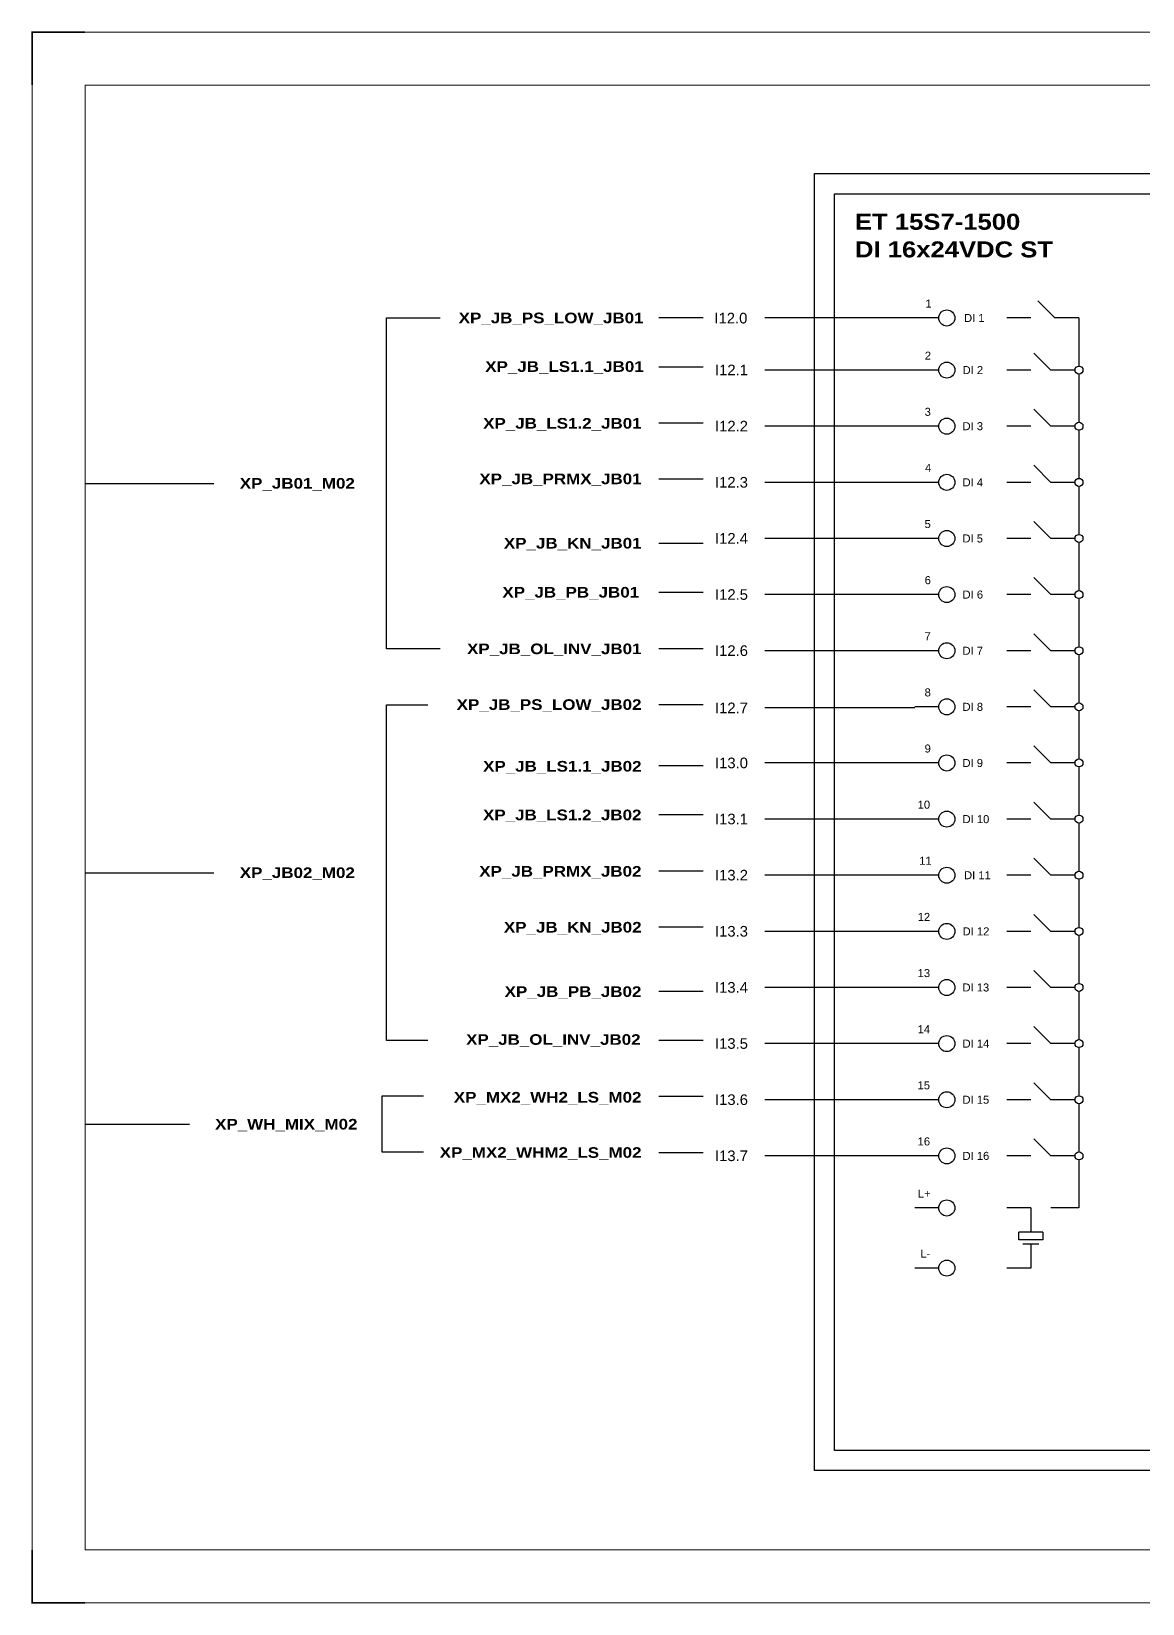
# Model space of a CAD drawing. Header units: centimetres. Extents: x -30014 to 38541, y 15960 to 46751.
# Drawn here: x 8925 to 12066, y 33853 to 38297 of the extents above; entities that cross this region are included whole.
import ezdxf
from ezdxf.enums import TextEntityAlignment as Align

# ---------------------------------------------------------------- set-up
doc = ezdxf.new("R2010")
doc.units = ezdxf.units.CM
doc.header["$MEASUREMENT"] = 0
doc.layers.add('Etiket-Line-L', color=7, linetype='Continuous')
doc.layers.add('EtIket-Line-S', color=2, linetype='Continuous')
doc.styles.add('Bold', font='ariblk.ttf', dxfattribs={"height": 25.4})
doc.styles.get("Standard").update_dxf_attribs({"font": 'arial.ttf'})

# ---------------------------------------------------------------- blocks, each defined once
blk = doc.blocks.new('x5 Out Line')
at = {"const_width": 0.3}
for points in [[(9.65, 286.71), (0, 286.71), (0, 277.06)], [(0, 9.65), (0, 0), (9.65, 0)]]:
    blk.add_lwpolyline(points, dxfattribs=at)
at = {"lineweight": 15}
blk.add_lwpolyline([(395.8, 9.65), (395.8, 277.06), (9.65, 277.06), (9.65, 9.65)], close=True, dxfattribs=at)
at = {"layer": 'EtIket-Line-S', "lineweight": 9, "ltscale": 0.5}
blk.add_lwpolyline([(0, 0), (405.45, 0), (405.45, 286.71), (0, 286.71)], close=True, dxfattribs=at)

msp = doc.modelspace()

# ---------------------------------------------------------------- linework, layer by layer
at = {"ltscale": 50}
for p, q in [((11818.5, 37486.6), (11770.4, 37534.7)), ((11750.5, 37486.6), (11682.5, 37486.6)), ((11886.5, 37486.6), (11818.5, 37486.6)), ((11886.5, 37486.6), (11886.5, 37350.6)), ((11807.2, 37339.3), (11759.1, 37387.4)), ((11750.5, 37339.3), (11682.5, 37339.3)), ((11875.2, 37339.3), (11807.2, 37339.3)), ((11886.5, 37328), (11886.5, 37192)), ((11807.2, 37180.7), (11759.1, 37228.7)), ((11750.5, 37180.7), (11682.5, 37180.7)), ((11875.2, 37180.7), (11807.2, 37180.7)), ((11886.5, 37169.3), (11886.5, 37033.3)), ((11807.2, 37022), (11759.1, 37070.1)), ((11750.5, 37022), (11682.5, 37022)), ((11875.2, 37022), (11807.2, 37022)), ((11886.5, 37010.7), (11886.5, 36874.7)), ((11807.2, 36863.3), (11759.1, 36911.4)), ((11750.5, 36863.3), (11682.5, 36863.3)), ((11875.2, 36863.3), (11807.2, 36863.3)), ((11886.5, 36852), (11886.5, 36716)), ((11807.2, 36704.7), (11759.1, 36752.8)), ((11750.5, 36704.7), (11682.5, 36704.7)), ((11875.2, 36704.7), (11807.2, 36704.7)), ((11886.5, 36693.3), (11886.5, 36557.4)), ((11807.2, 36546), (11759.1, 36594.1)), ((11750.5, 36546), (11682.5, 36546)), ((11875.2, 36546), (11807.2, 36546)), ((11886.5, 36534.7), (11886.5, 36398.7)), ((11807.2, 36387.4), (11759.1, 36435.4)), ((11750.5, 36387.4), (11682.5, 36387.4)), ((11875.2, 36387.4), (11807.2, 36387.4)), ((11886.5, 36376), (11886.5, 36240)), ((11807.2, 36228.7), (11759.1, 36276.8)), ((11750.5, 36228.7), (11682.5, 36228.7)), ((11875.2, 36228.7), (11807.2, 36228.7)), ((11886.5, 36217.4), (11886.5, 36081.4)), ((11807.2, 36070), (11759.1, 36118.1)), ((11750.5, 36070), (11682.5, 36070)), ((11875.2, 36070), (11807.2, 36070)), ((11886.5, 36058.7), (11886.5, 35922.7)), ((11807.2, 35911.4), (11759.1, 35959.5)), ((11750.5, 35911.4), (11682.5, 35911.4)), ((11875.2, 35911.4), (11807.2, 35911.4)), ((11886.5, 35900.1), (11886.5, 35764.1)), ((11807.2, 35752.7), (11759.1, 35800.8)), ((11750.5, 35752.7), (11682.5, 35752.7)), ((11875.2, 35752.7), (11807.2, 35752.7)), ((11886.5, 35741.4), (11886.5, 35605.4)), ((11807.2, 35594.1), (11759.1, 35642.2)), ((11750.5, 35594.1), (11682.5, 35594.1)), ((11875.2, 35594.1), (11807.2, 35594.1)), ((11886.5, 35582.7), (11886.5, 35446.7)), ((11807.2, 35435.4), (11759.1, 35483.5)), ((11750.5, 35435.4), (11682.5, 35435.4)), ((11875.2, 35435.4), (11807.2, 35435.4)), ((11886.5, 35424.1), (11886.5, 35288.1)), ((11807.2, 35276.8), (11759.1, 35324.8)), ((11750.5, 35276.8), (11682.5, 35276.8)), ((11875.2, 35276.8), (11807.2, 35276.8)), ((11886.5, 35265.4), (11886.5, 35129.4)), ((11807.2, 35118.1), (11759.1, 35166.2)), ((11750.5, 35118.1), (11682.5, 35118.1)), ((11875.2, 35118.1), (11807.2, 35118.1)), ((11886.5, 35106.8), (11886.5, 34970.8)), ((11750.5, 34970.8), (11682.5, 34970.8)), ((11750.5, 34970.8), (11750.5, 34902.8)), ((11886.5, 34970.8), (11807.2, 34970.8)), ((11784.5, 34902.8), (11716.5, 34902.8)), ((11716.5, 34880.3), (11716.5, 34902.8)), ((11784.5, 34902.8), (11784.5, 34880.3)), ((11784.5, 34880.3), (11716.5, 34880.3)), ((11773.2, 34868.8), (11727.9, 34868.8)), ((11750.5, 34868.8), (11750.5, 34800.8)), ((11750.5, 34800.8), (11682.5, 34800.8))]:
    msp.add_line(p, q, dxfattribs=at)
at = {"color": 146, "ltscale": 50, "true_color": 0x105689}
for p, q in [((9928.9, 36551.6), (9928.9, 37486.6)), ((9928.9, 37486.6), (10080.6, 37486.6)), ((10824.1, 37486.6), (10699.1, 37486.6)), ((11422.2, 37486.6), (10998.5, 37486.6)), ((10824.1, 37348), (10699.1, 37348)), ((11422.2, 37339.3), (10998.5, 37339.3)), ((10824.1, 37189.4), (10699.1, 37189.4)), ((11422.2, 37180.7), (10998.5, 37180.7)), ((9076.8, 37019.1), (9440.5, 37019.1)), ((10824.1, 37030.7), (10699.1, 37030.7)), ((11422.2, 37022), (10998.5, 37022)), ((10824.1, 36848.8), (10699.1, 36848.8)), ((11422.2, 36863.3), (10998.5, 36863.3)), ((10824.1, 36710.2), (10699.1, 36710.2)), ((11422.2, 36704.7), (10998.5, 36704.7)), ((10080.6, 36551.6), (9928.9, 36551.6)), ((10824.1, 36551.6), (10699.1, 36551.6)), ((11422.2, 36546), (10998.5, 36546)), ((9928.9, 35444.1), (9928.9, 36392.9)), ((9928.9, 36392.9), (10045.9, 36392.9)), ((10824.1, 36392.9), (10699.1, 36392.9)), ((11422.2, 36384.2), (10998.5, 36384.2)), ((10824.1, 36220.5), (10699.1, 36220.5)), ((11422.2, 36228.7), (10998.5, 36228.7)), ((10824.1, 36082), (10699.1, 36082)), ((11422.2, 36070), (10998.5, 36070)), ((9076.8, 35918.5), (9440.5, 35918.5)), ((10824.1, 35923.3), (10699.1, 35923.3)), ((11422.2, 35911.4), (10998.5, 35911.4)), ((10824.1, 35764.6), (10699.1, 35764.6)), ((11422.2, 35752.7), (10998.5, 35752.7)), ((10824.1, 35582.7), (10699.1, 35582.7)), ((11422.2, 35594.1), (10998.5, 35594.1)), ((10045.9, 35444.1), (9928.9, 35444.1)), ((10824.1, 35444.1), (10699.1, 35444.1)), ((11422.2, 35435.4), (10998.5, 35435.4)), ((9916.4, 35128.4), (9916.4, 35287.9)), ((9916.4, 35287.9), (10033.4, 35287.9)), ((10824.1, 35285.5), (10699.1, 35285.5)), ((11422.2, 35276.8), (10998.5, 35276.8)), ((9076.8, 35208.1), (9371.4, 35208.1)), ((10033.4, 35128.4), (9916.4, 35128.4)), ((10824.1, 35126.8), (10699.1, 35126.8)), ((11422.2, 35118.1), (10998.5, 35118.1))]:
    msp.add_line(p, q, dxfattribs=at)
at = {"color": 6, "ltscale": 50}
for p, q in [((11490.2, 37486.6), (11422.2, 37486.6)), ((11490.2, 37339.3), (11422.2, 37339.3)), ((11490.2, 37180.7), (11422.2, 37180.7)), ((11490.2, 37022), (11422.2, 37022)), ((11490.2, 36863.3), (11422.2, 36863.3)), ((11490.2, 36704.7), (11422.2, 36704.7)), ((11490.2, 36546), (11422.2, 36546)), ((11490.2, 36387.4), (11422.2, 36387.4)), ((11490.2, 36228.7), (11422.2, 36228.7)), ((11490.2, 36070), (11422.2, 36070)), ((11490.2, 35911.4), (11422.2, 35911.4)), ((11490.2, 35752.7), (11422.2, 35752.7)), ((11490.2, 35594.1), (11422.2, 35594.1)), ((11490.2, 35435.4), (11422.2, 35435.4)), ((11490.2, 35276.8), (11422.2, 35276.8)), ((11490.2, 35118.1), (11422.2, 35118.1)), ((11490.2, 34970.8), (11422.2, 34970.8)), ((11490.2, 34800.8), (11422.2, 34800.8))]:
    msp.add_line(p, q, dxfattribs=at)
at = {"ltscale": 50}
msp.add_lwpolyline([(11138.9, 37894.6), (12993.5, 37894.6), (12993.5, 34228.8), (11138.9, 34228.8)], close=True, dxfattribs=at)
at = {"color": 6, "ltscale": 50}
msp.add_lwpolyline([(11195.5, 37837.9), (12936.9, 37837.9), (12936.9, 34285.4), (11195.5, 34285.4)], close=True, dxfattribs=at)
at = {"color": 6, "ltscale": 20}
for centre in [(11512.8, 37486.6), (11512.8, 37339.3), (11512.8, 37180.7), (11512.8, 37022), (11512.8, 36863.3), (11512.8, 36704.7), (11512.8, 36546), (11512.8, 36387.4), (11512.8, 36228.7), (11512.8, 36070), (11512.8, 35911.4), (11512.8, 35752.7), (11512.8, 35594.1), (11512.8, 35435.4), (11512.8, 35276.8), (11512.8, 35118.1), (11512.8, 34970.8), (11512.8, 34800.8)]:
    msp.add_circle(centre, 22.7, dxfattribs=at)
at = {"ltscale": 20}
for centre in [(11886.5, 37339.3), (11886.5, 37180.7), (11886.5, 37022), (11886.5, 36863.3), (11886.5, 36704.7), (11886.5, 36546), (11886.5, 36387.4), (11886.5, 36228.7), (11886.5, 36070), (11886.5, 35911.4), (11886.5, 35752.7), (11886.5, 35594.1), (11886.5, 35435.4), (11886.5, 35276.8), (11886.5, 35118.1)]:
    msp.add_circle(centre, 11.3, dxfattribs=at)

# ---------------------------------------------------------------- block references
at = {"layer": 'Etiket-Line-L', "lineweight": 0, "xscale": 15.48351216233742, "yscale": 15.48351216233742, "zscale": 15.48351216233742}
msp.add_blockref('x5 Out Line', (8927.3, 33854.9), dxfattribs=at)

# ---------------------------------------------------------------- texts
at = {"ltscale": 500, "style": 'Bold'}
for s, p in [('ET 15S7-1500', (11253.1, 37781.3)), ('DI 16x24VDC ST', (11253.1, 37703.1))]:
    msp.add_text(s, height=45.331, dxfattribs=at).set_placement(p, align=Align.TOP_LEFT)
at = {"ltscale": 500}
for s, height, p in [('1', 22.7, (11452.3, 37509.3)), ('2', 22.7, (11450.6, 37362)), ('3', 22.7, (11450, 37203.3)), ('4', 22.7, (11451, 37044.7)), ('5', 22.7, (11449.9, 36886)), ('6', 22.7, (11450.2, 36727.3)), ('7', 22.7, (11449.8, 36568.7)), ('8', 22.7, (11450, 36410)), ('9', 22.7, (11450, 36251.4)), ('10', 22.67, (11430.4, 36092.7)), ('11', 22.67, (11434.7, 35934.1)), ('12', 22.67, (11430.5, 35775.4)), ('13', 22.67, (11430.3, 35616.7)), ('14', 22.67, (11430.4, 35458.1)), ('15', 22.67, (11430.1, 35299.4)), ('16', 22.67, (11430.3, 35140.8)), ('L+', 22.67, (11430.9, 34993.4)), ('L-', 22.67, (11438, 34823.4))]:
    msp.add_text(s, height=height, dxfattribs=at).set_placement(p, align=Align.BOTTOM_LEFT)
at = {"ltscale": 500, "style": 'Bold'}
for s, p in [('XP_JB_PS_LOW_JB01', (10655.4, 37486.7)), ('XP_JB_LS1.1_JB01', (10655.9, 37349.3)), ('XP_JB_LS1.2_JB01', (10650, 37188.8)), ('XP_JB_PRMX_JB01', (10649.9, 37031.8)), ('XP_JB_KN_JB01', (10649.9, 36849.9)), ('XP_JB_PB_JB01', (10643, 36711.3)), ('XP_JB_OL_INV_JB01', (10649.7, 36551.3)), ('XP_JB_PS_LOW_JB02', (10649.7, 36393.8)), ('XP_JB_LS1.1_JB02', (10649.8, 36219.4)), ('XP_JB_LS1.2_JB02', (10649.6, 36081.9)), ('XP_JB_PRMX_JB02', (10649.6, 35922.5)), ('XP_JB_KN_JB02', (10649.9, 35764.4)), ('XP_JB_PB_JB02', (10649.4, 35582.4)), ('XP_JB_OL_INV_JB02', (10647.1, 35447)), ('XP_MX2_WH2_LS_M02', (10649.6, 35283.8)), ('XP_MX2_WHM2_LS_M02', (10649.7, 35127.6))]:
    msp.add_text(s, height=30, dxfattribs=at).set_placement(p, align=Align.MIDDLE_RIGHT)
at = {"ltscale": 500}
for s, p in [('I12.0', (10855.8, 37486.2)), ('I12.1', (10857.4, 37339.6)), ('I12.2', (10857.4, 37180.9)), ('I12.3', (10857.4, 37022.2)), ('I12.4', (10857.4, 36863.6)), ('I12.5', (10857.4, 36704.9)), ('I12.6', (10857.4, 36546.3)), ('I12.7', (10857.4, 36384.4)), ('I13.0', (10857.4, 36228.9)), ('I13.1', (10857.4, 36070.3)), ('I13.2', (10857.4, 35911.6)), ('I13.3', (10857.4, 35753)), ('I13.4', (10857.4, 35594.3)), ('I13.5', (10857.4, 35435.7)), ('I13.6', (10857.4, 35277)), ('I13.7', (10857.4, 35118.3))]:
    msp.add_text(s, height=30, dxfattribs=at).set_placement(p, align=Align.MIDDLE_LEFT)
for s, p in [('DI 1', (11619.6, 37486.6)), ('DI 2', (11615.5, 37339.3)), ('DI 3', (11615.2, 37180.7)), ('DI 4', (11615.3, 37022)), ('DI 5', (11615.1, 36863.3)), ('DI 6', (11615.3, 36704.7)), ('DI 7', (11615.2, 36546)), ('DI 8', (11615.2, 36387.4)), ('DI 9', (11615.2, 36228.7)), ('DI 10', (11632.9, 36070)), ('DI 11', (11637.2, 35911.4)), ('DI 12', (11633.1, 35752.7)), ('DI 13', (11632.8, 35594.1)), ('DI 14', (11632.9, 35435.4)), ('DI 15', (11632.7, 35276.8)), ('DI 16', (11632.9, 35118.1))]:
    msp.add_text(s, height=22.67, dxfattribs=at).set_placement(p, align=Align.MIDDLE_RIGHT)
at = {"ltscale": 500, "style": 'Bold'}
for s, p in [('XP_JB01_M02', (9514, 37019.1)), ('XP_JB02_M02', (9514, 35918.5)), ('XP_WH_MIX_M02', (9444.2, 35207.6))]:
    msp.add_text(s, height=30, rotation=360, dxfattribs=at).set_placement(p, align=Align.MIDDLE_LEFT)

doc.saveas('drawing.dxf')
